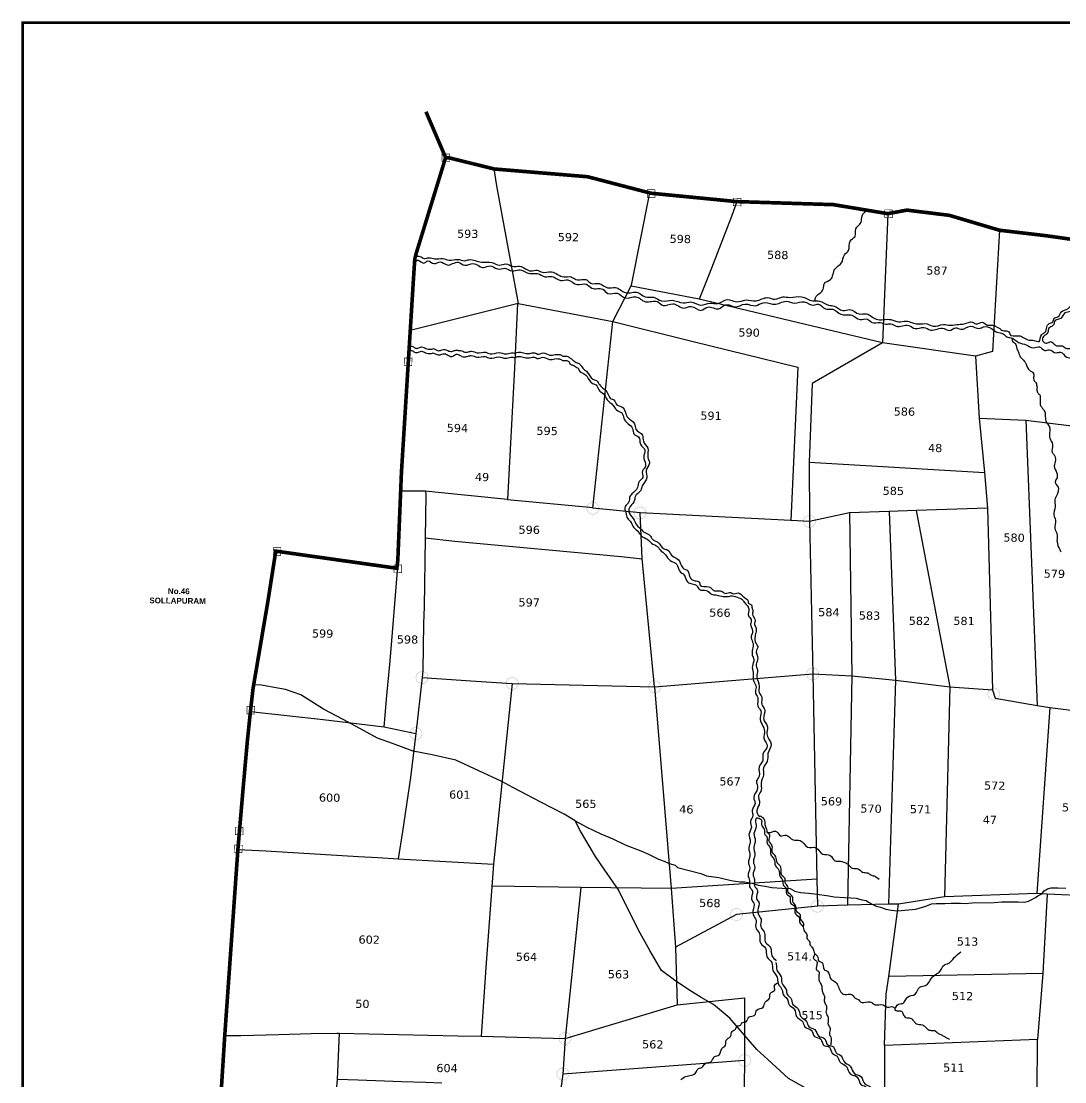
# Model space of a CAD drawing. Header units: inches. Extents: x 734614 to 757648, y 1633794 to 1657822.
# Drawn here: x 734614 to 736914, y 1636970 to 1639309 of the extents above; entities that cross this region are included whole.
import ezdxf
from ezdxf.enums import TextEntityAlignment as Align

# ---------------------------------------------------------------- set-up
doc = ezdxf.new("R2010")
doc.units = ezdxf.units.IN
doc.header["$MEASUREMENT"] = 0
doc.linetypes.add('ACAD_ISO02W100', pattern=[15, 12, -3])
for name, color, linetype in [('CART TRACK', 19, 'Continuous'), ('PLOT', 7, 'Continuous'), ('PLOT NO', 7, 'Continuous'), ('STRUCTURE', 5, 'Continuous'), ('TANKS-STREAM', 4, 'Continuous'), ('VILLAGE BOUNDRY', 5, 'Continuous'), ('VILLAGE STONES', 240, 'Continuous')]:
    doc.layers.add(name, color=color, linetype=linetype)
doc.styles.get("Standard").update_dxf_attribs({"font": 'verdana_0.ttf'})

msp = doc.modelspace()

# ---------------------------------------------------------------- hatches: boundary and pattern name
at = {"layer": 'VILLAGE STONES'}
h = msp.add_hatch(color=256, dxfattribs=at)
edge = h.paths.add_edge_path(flags=16)
edge.add_arc((735873.8, 1638234.7), 12.6, -0.753, 359.247)
edge = h.paths.add_edge_path()
edge.add_arc((735873.8, 1638234.7), 14.1, -0.753, 359.247)
h = msp.add_hatch(color=256, dxfattribs=at)
edge = h.paths.add_edge_path(flags=16)
edge.add_arc((735977.5, 1638224.5), 12.6, -0.753, 359.247)
edge = h.paths.add_edge_path()
edge.add_arc((735977.5, 1638224.5), 14.1, -0.753, 359.247)
h = msp.add_hatch(color=256, dxfattribs=at)
edge = h.paths.add_edge_path(flags=16)
edge.add_arc((736350.9, 1638205.8), 12.6, -0.753, 359.247)
edge = h.paths.add_edge_path()
edge.add_arc((736350.9, 1638205.8), 14.1, -0.753, 359.247)
h = msp.add_hatch(color=256, dxfattribs=at)
edge = h.paths.add_edge_path(flags=16)
edge.add_arc((735497, 1637861.5), 12.6, -0.753, 359.247)
edge = h.paths.add_edge_path()
edge.add_arc((735497, 1637861.5), 14.1, -0.753, 359.247)
h = msp.add_hatch(color=256, dxfattribs=at)
edge = h.paths.add_edge_path(flags=16)
edge.add_arc((736358.2, 1637869.4), 12.6, -0.753, 359.247)
edge = h.paths.add_edge_path()
edge.add_arc((736358.2, 1637869.4), 14.1, -0.753, 359.247)
h = msp.add_hatch(color=256, dxfattribs=at)
edge = h.paths.add_edge_path(flags=16)
edge.add_arc((735696, 1637848.5), 12.6, -0.753, 359.247)
edge = h.paths.add_edge_path()
edge.add_arc((735696, 1637848.5), 14.1, -0.753, 359.247)
h = msp.add_hatch(color=256, dxfattribs=at)
edge = h.paths.add_edge_path(flags=16)
edge.add_arc((736009.8, 1637841), 12.6, -0.753, 359.247)
edge = h.paths.add_edge_path()
edge.add_arc((736009.8, 1637841), 14.1, -0.753, 359.247)
h = msp.add_hatch(color=256, dxfattribs=at)
edge = h.paths.add_edge_path(flags=16)
edge.add_arc((736757.3, 1637825.2), 12.6, -0.753, 359.247)
edge = h.paths.add_edge_path()
edge.add_arc((736757.3, 1637825.2), 14.1, -0.753, 359.247)
h = msp.add_hatch(color=256, dxfattribs=at)
edge = h.paths.add_edge_path(flags=16)
edge.add_arc((735483.5, 1637738.1), 12.6, -0.753, 359.247)
edge = h.paths.add_edge_path()
edge.add_arc((735483.5, 1637738.1), 14.1, -0.753, 359.247)
h = msp.add_hatch(color=256, dxfattribs=at)
edge = h.paths.add_edge_path(flags=16)
edge.add_arc((736368.4, 1637357.4), 12.6, -0.753, 359.247)
edge = h.paths.add_edge_path()
edge.add_arc((736368.4, 1637357.4), 14.1, -0.753, 359.247)
h = msp.add_hatch(color=256, dxfattribs=at)
edge = h.paths.add_edge_path(flags=16)
edge.add_arc((736190.1, 1637339.3), 12.6, -0.753, 359.247)
edge = h.paths.add_edge_path()
edge.add_arc((736190.1, 1637339.3), 14.1, -0.753, 359.247)
h = msp.add_hatch(color=256, dxfattribs=at)
edge = h.paths.add_edge_path(flags=16)
edge.add_arc((735812.2, 1637065.7), 12.6, -0.753, 359.247)
edge = h.paths.add_edge_path()
edge.add_arc((735812.2, 1637065.7), 14.1, -0.753, 359.247)
h = msp.add_hatch(color=256, dxfattribs=at)
edge = h.paths.add_edge_path(flags=16)
edge.add_arc((736208.1, 1637017.3), 12.6, -0.753, 359.247)
edge = h.paths.add_edge_path()
edge.add_arc((736208.1, 1637017.3), 14.1, -0.753, 359.247)
h = msp.add_hatch(color=256, dxfattribs=at)
edge = h.paths.add_edge_path(flags=16)
edge.add_arc((735807.6, 1636987.3), 12.6, -0.753, 359.247)
edge = h.paths.add_edge_path()
edge.add_arc((735807.6, 1636987.3), 14.1, -0.753, 359.247)

# ---------------------------------------------------------------- linework, layer by layer
at = {"layer": 'CART TRACK'}
for points in [[(736348.4, 1636953.4), (736304.5, 1636977.5), (736259.1, 1637019.2), (736234.7, 1637041.8), (736175.8, 1637110.4), (736139.3, 1637140.4), (736112.3, 1637156.1), (736085, 1637173.1), (736053.6, 1637194.2), (736025, 1637215.8), (735998.9, 1637259.9), (735973.9, 1637304.4), (735930, 1637393.2), (735900.2, 1637436.5), (735879.1, 1637466.7), (735846.5, 1637523), (735834.7, 1637545.8), (735810.1, 1637560.3), (735759, 1637586.5), (735696.9, 1637619.3), (735673.2, 1637632.6), (735571.4, 1637679.1), (735519.3, 1637691.1), (735477.2, 1637699.4), (735431.9, 1637715.8), (735399.2, 1637727.8), (735368, 1637744.9), (735323.3, 1637769), (735280, 1637791.9), (735229.9, 1637823.3), (735196.1, 1637835.3), (735171.2, 1637839.3), (735143.5, 1637845), (735125.1, 1637845.6)], [(735834.7, 1637545.8), (735860.1, 1637531.4), (735891.4, 1637516.6), (735917.8, 1637506), (735944.6, 1637492.8), (735979.4, 1637479.5), (735996.5, 1637472.3), (736018, 1637461.2), (736030.9, 1637456.4), (736041.8, 1637451.2), (736054.8, 1637447.7), (736060.5, 1637442.6), (736111.4, 1637429.5), (736124.3, 1637424.5), (736151.4, 1637421), (736178.3, 1637414.4), (736197.9, 1637410.9), (736207.6, 1637410.9), (736224, 1637407.9), (736237.6, 1637403.8), (736253.5, 1637401.4), (736268.1, 1637398.6), (736290.5, 1637396.8), (736308.8, 1637396.6), (736318.5, 1637390.6), (736331.1, 1637387.7), (736348.6, 1637386), (736362, 1637384.4), (736393.9, 1637379.9), (736405.7, 1637378), (736428.3, 1637376.3), (736442.5, 1637375.6), (736453.9, 1637375), (736466.4, 1637371.3), (736476.1, 1637370.2), (736481.5, 1637366.6), (736487.4, 1637362.6), (736498.4, 1637357.1), (736507.6, 1637355), (736519.2, 1637350.8), (736531.5, 1637348.8), (736545.1, 1637347), (736585.7, 1637351.1), (736607.2, 1637357.6), (736620.2, 1637362.6), (736630, 1637363.3), (736649.7, 1637363), (736663, 1637364.3), (736683.9, 1637364.1), (736693.9, 1637363.7), (736709.9, 1637364.5), (736757.8, 1637365.9), (736775, 1637367.1), (736794.5, 1637366.9), (736810.9, 1637366.7), (736824.9, 1637366.2), (736833.9, 1637368.6), (736841.5, 1637372.5), (736849.3, 1637376.4), (736854.5, 1637380), (736863.5, 1637384.7), (736868.4, 1637391.1), (736875.7, 1637395.7), (736884, 1637398.1), (736898.5, 1637397.9), (736915.9, 1637397.2)]]:
    msp.add_lwpolyline(points, dxfattribs=at)
at = {"layer": 'PLOT'}
for points in [[(735655.5, 1638982.9), (735661.2, 1638945.4), (735708.8, 1638686.3), (735471.1, 1638626.9)], [(735708.8, 1638686.3), (735917.7, 1638646.3), (736094.4, 1638602.1), (736325.2, 1638545.5), (736309.9, 1638207.6), (735977.5, 1638224.5), (735873.8, 1638234.7), (735917.7, 1638646.3), (735959.1, 1638726.4), (735998.9, 1638930)], [(736190.9, 1638910.9), (736179.1, 1638878.1), (736129.7, 1638751), (736108.2, 1638695.5), (735958.3, 1638724.7)], [(736523.7, 1638884.3), (736512.3, 1638599.5)], [(736769.7, 1638847.8), (736754.2, 1638580.7), (736717.1, 1638570.1), (736512.3, 1638599.5), (736108.2, 1638695.5)], [(736717.1, 1638570.1), (736725.2, 1638433.3), (736828.1, 1638428.7), (736929.1, 1638416.3), (737024.4, 1638404.4), (737221.5, 1638327.3), (737254.1, 1638567.8), (737232.3, 1638809.6)], [(735707.8, 1638686), (735700.9, 1638544), (735685.2, 1638253.9), (735874, 1638236.6)], [(736512.3, 1638599.5), (736356.7, 1638509.7), (736350.6, 1638336.4), (736350.9, 1638205.8), (736309.9, 1638207.6)], [(736725.2, 1638433.3), (736736.6, 1638313.6), (736743.4, 1638235.2), (736754.4, 1637834.2)], [(736828.1, 1638428.7), (736852.9, 1637800)], [(737221.5, 1638327.3), (737219.6, 1638192.8), (737211.3, 1637774.8), (737199.5, 1637369), (737029.1, 1637377.1), (736972.7, 1637379.7), (736874.9, 1637384.2), (736852.1, 1637385.2), (736648.9, 1637378.2), (736547, 1637361.7), (736524.9, 1637361.6), (736434.8, 1637359.5), (736368.4, 1637357.4), (736190.1, 1637339.3), (736055.9, 1637267.3), (736059.6, 1637139.9), (736208, 1637155.6), (736208.1, 1637017.3), (735807.6, 1636987.3)], [(736350.6, 1638336.4), (736736.6, 1638313.6)], [(735504.6, 1638272.5), (735505.7, 1638264.7), (735504.3, 1638169), (735501.8, 1638017.1), (735500.5, 1637980.9), (735498.7, 1637877.4), (735497, 1637861.5), (735483.5, 1637738.1), (735471.6, 1637641.2), (735453.8, 1637522.1), (735444.7, 1637461.7), (735654.5, 1637450.3), (735637.5, 1637222.1), (735627.2, 1637070.6), (735812.2, 1637065.7), (735807.6, 1636987.3), (735794.4, 1636892.2)], [(735685.2, 1638253.9), (735525.5, 1638270.4), (735504.6, 1638272.5), (735450, 1638272.1)], [(735497, 1637861.5), (735615.9, 1637853.9), (735696, 1637848.5), (736009.8, 1637841), (735982.3, 1638124), (735977.5, 1638224.5)], [(736743.4, 1638235.2), (736586.5, 1638229.9), (736526.6, 1638227.8), (736439, 1638224.5), (736350.9, 1638205.8)], [(736439, 1638224.5), (736444.4, 1637865.1)], [(736526.6, 1638227.8), (736540.7, 1637855.9)], [(736586.5, 1638229.9), (736660.6, 1637841.2)], [(736350.9, 1638207.7), (736358.2, 1637869.4)], [(735982.4, 1638122.9), (735936.2, 1638127.4), (735569.7, 1638161.8), (735504.3, 1638169)], [(735413.4, 1637753.1), (735415.6, 1637777.6), (735419, 1637813.8), (735426.5, 1637898.6), (735431.7, 1637960.9), (735442.8, 1638096.5), (735441.6, 1638102.5)], [(735696, 1637848.5), (735654.5, 1637450.3)], [(736009.8, 1637841), (736358.2, 1637869.4), (736444.4, 1637865.1), (736540.7, 1637855.9), (736660.6, 1637841.2), (736754.4, 1637834.2), (736760.2, 1637816.1), (736852.9, 1637800), (736880.7, 1637795.7), (736950.9, 1637786.6), (737011.3, 1637778.8), (737049, 1637779.6), (737211.3, 1637774.8)], [(736358.2, 1637869.4), (736367.6, 1637416.9), (736368.4, 1637357.4)], [(736444.4, 1637865.1), (736434.8, 1637359.5)], [(736540.7, 1637855.9), (736524.9, 1637361.6)], [(736009.8, 1637841), (736046.3, 1637396.7), (736055.9, 1637267.3)], [(736660.6, 1637841.2), (736648.9, 1637378.2)], [(735118.9, 1637787), (735279.5, 1637769), (735413.4, 1637753.1), (735483.5, 1637738.1)], [(736880.7, 1637795.7), (736852.1, 1637385.2)], [(735091.2, 1637482.5), (735152.9, 1637479.3), (735357, 1637467.2), (735400, 1637464.4), (735444.7, 1637461.7)], [(736367.6, 1637416.9), (736046.3, 1637396.7), (735847.3, 1637398.7), (735650.9, 1637401.7)], [(735847.3, 1637398.7), (735812.2, 1637065.7)], [(736874.9, 1637384.2), (736865.1, 1637209.3), (736526.2, 1637202.3)], [(736516.2, 1637050.5), (736520.2, 1637163.1), (736526.2, 1637202.3), (736547, 1637361.7)], [(736865.1, 1637209.3), (736853.9, 1637063.6)], [(735812.2, 1637065.7), (736059.6, 1637139.9)], [(735314.2, 1637077.2), (735310.3, 1636975.4), (735298.4, 1636849), (735295.6, 1636817), (735290.3, 1636771.1), (735279.9, 1636665.4), (735037.2, 1636669)], [(735062.6, 1637072.4), (735062.2, 1637072.4), (735097.6, 1637072.5), (735181.6, 1637074.6), (735253, 1637076.4), (735309.2, 1637077.6), (735314.6, 1637077.2), (735576.1, 1637071.3), (735627.2, 1637070.6)], [(736852.7, 1636946), (736853.9, 1637063.6), (736516.2, 1637050.5), (736516.2, 1636945.8)], [(736208.1, 1637017.3), (736206.4, 1636905.2)], [(735540.5, 1636967.3), (735504.5, 1636968.5), (735452.9, 1636970.5), (735356.2, 1636973.8), (735310.3, 1636975.4)]]:
    msp.add_lwpolyline(points, dxfattribs=at)
at = {"layer": 'STRUCTURE', "color": 5, "const_width": 5.82}
msp.add_lwpolyline([(734616.5, 1639305.7), (745691.2, 1639305.7), (745691.2, 1633796.6), (734616.5, 1633799.2)], close=True, dxfattribs=at)
at = {"layer": 'TANKS-STREAM'}
for points in [[(736363.2, 1638691.8), (736365.2, 1638700.5), (736381.3, 1638717.7), (736384, 1638730.4), (736397.4, 1638738.9), (736407.2, 1638762.3), (736421.5, 1638775.6), (736428.4, 1638793.7), (736437.3, 1638803.3), (736440.5, 1638823.8), (736451.4, 1638834.3), (736453.5, 1638850.5), (736464.8, 1638865.2), (736466.9, 1638879.5), (736478.1, 1638891.8)], [(735482.5, 1638790.2), (735492.5, 1638790), (735501.9, 1638785.7), (735511.7, 1638787.2), (735525.5, 1638784.5), (735543.2, 1638785.2), (735556.7, 1638781.5), (735575.6, 1638783.6), (735591, 1638780.5), (735600.7, 1638782.8), (735628.3, 1638777.3), (735651.1, 1638776.9), (735667.8, 1638770.9), (735681.5, 1638773.5), (735696.3, 1638768.2), (735712.1, 1638768.4), (735737.6, 1638758.1), (735750.8, 1638759.8), (735760, 1638755.7), (735782.4, 1638756.1), (735809.7, 1638744.8), (735825.5, 1638745), (735836.4, 1638739.3), (735860.8, 1638737.7), (735868.8, 1638731.1), (735887.8, 1638730), (735905.7, 1638720.9), (735923.6, 1638721.3), (735945.4, 1638710.2), (735972.7, 1638710.3), (735988.8, 1638701.1), (736008, 1638699.9), (736025.1, 1638691.8), (736048.3, 1638693.4), (736073, 1638687.7), (736088.8, 1638689.6), (736111.6, 1638682.7), (736131.8, 1638687.2), (736148, 1638686.1), (736169.9, 1638694.7), (736189.6, 1638690.1), (736211.4, 1638694.1), (736233.5, 1638692.3), (736259, 1638699.1), (736274.8, 1638695.6), (736292.2, 1638700.6), (736307.8, 1638699.7), (736333.8, 1638701.1), (736358.4, 1638692.1), (736373.1, 1638691.4), (736393.1, 1638682.6), (736405.9, 1638680.2), (736424.5, 1638670.8), (736439.3, 1638672.7), (736460.8, 1638663.2), (736476.5, 1638663.4), (736497.7, 1638651.9), (736530.7, 1638650.8), (736547.7, 1638646), (736563.4, 1638647.2), (736590.5, 1638641.1), (736610.2, 1638641.2), (736623.8, 1638635.9), (736646.6, 1638639.9), (736661.4, 1638638.4), (736680.5, 1638640.2), (736691.8, 1638641.2), (736710.6, 1638645.1), (736717.5, 1638641.5), (736732.6, 1638644.8), (736743.8, 1638638.3), (736748.4, 1638638.7), (736770.3, 1638630.8), (736780.1, 1638626.1), (736785, 1638626.3), (736793, 1638618.8), (736793, 1638618.5), (736812, 1638615.3), (736823.4, 1638610.4), (736835.5, 1638605.5), (736846, 1638605), (736857.1, 1638602.3), (736862.9, 1638618.1), (736870.1, 1638622.5), (736873.9, 1638634.3), (736879.5, 1638641.9), (736887.2, 1638645.2), (736890.4, 1638653.7), (736898.8, 1638656.9), (736906.4, 1638667.8), (736920.7, 1638674.6), (736932.6, 1638685.7), (736940.6, 1638687.5), (736951, 1638700.8), (736962.9, 1638703.8), (736968.3, 1638711.7), (736977.6, 1638714.1), (736985.9, 1638721.8), (736988.5, 1638724.9), (736999, 1638724.7), (737007.3, 1638733), (737016.2, 1638733), (737025.8, 1638742.9), (737039.2, 1638747.9), (737046, 1638758), (737055.7, 1638761.4), (737063, 1638760.7), (737072.6, 1638771.9), (737084.1, 1638775.7), (737091.8, 1638783.2), (737103.3, 1638785.4), (737110.4, 1638792.2), (737116.8, 1638794.9), (737126.5, 1638799.6), (737135.9, 1638806.5)], [(735480.7, 1638777.2), (735488.8, 1638781.8), (735500.2, 1638775.4), (735510.1, 1638780.2), (735523.6, 1638774.2), (735537.2, 1638778.3), (735552.3, 1638771.3), (735576.8, 1638777.2), (735591.3, 1638770.4), (735610, 1638774.5), (735632.9, 1638765.5), (735647, 1638769.4), (735663.5, 1638762.4), (735679.8, 1638763.8), (735695.6, 1638758.2), (735710.4, 1638760.5), (735735.3, 1638752.3), (735751.2, 1638752.3), (735768.7, 1638745.1), (735783.4, 1638746), (735802.2, 1638737.3), (735818.6, 1638738.2), (735839.4, 1638727.8), (735859.5, 1638728.6), (735871.3, 1638720.2), (735895.4, 1638717.7), (735906.6, 1638708.6), (735927.4, 1638708.7), (735945.9, 1638698.4), (735968, 1638701.2), (735989.6, 1638690.1), (736015.9, 1638690.5), (736028.9, 1638681.7), (736049.8, 1638685.8), (736074, 1638676), (736090.3, 1638679.9), (736111.8, 1638671), (736126.9, 1638678.3), (736151, 1638674.6), (736163.6, 1638682.3), (736174.2, 1638683.2), (736185.8, 1638679), (736209.5, 1638685), (736232.2, 1638681.3), (736248.7, 1638687.9), (736269.3, 1638685), (736273.6, 1638684.4), (736299.5, 1638691.2), (736318.2, 1638687.2), (736339.3, 1638690.2), (736360.2, 1638682.7), (736370.7, 1638685), (736386.4, 1638674.3), (736402.6, 1638673.6), (736420.2, 1638662.7), (736444.1, 1638660.5), (736462.5, 1638650.9), (736478.1, 1638652), (736488.7, 1638644.7), (736507.2, 1638644), (736519.3, 1638640.9), (736530.2, 1638641.5), (736541.9, 1638636.1), (736570, 1638637.9), (736584.2, 1638630.9), (736603.3, 1638633.5), (736617.6, 1638627.8), (736647.9, 1638631.2), (736659.4, 1638626.8), (736673.3, 1638632.7), (736685, 1638629.3), (736706.2, 1638636.4), (736725, 1638631.2), (736734.8, 1638634.6), (736752, 1638631), (736763.9, 1638623.1), (736778.1, 1638619.6), (736785.8, 1638612.9), (736795.4, 1638610.8), (736812.1, 1638600.5), (736828.9, 1638594.9), (736844.9, 1638588.7), (736858.1, 1638590.5), (736870.1, 1638582.9), (736879.4, 1638584.1), (736895.4, 1638577.6), (736904.2, 1638579.3), (736917.7, 1638568.1), (736930.1, 1638565.9), (736938.2, 1638559.7), (736942.3, 1638555.8), (736951.1, 1638557.2), (736962.9, 1638548.6), (736972.3, 1638542.7), (736976.9, 1638543.3), (736988.4, 1638534.8), (736999.3, 1638534.2), (737012.3, 1638527.3), (737022.3, 1638523.2), (737040.6, 1638526.9), (737053, 1638522.1), (737065.8, 1638528.5), (737084.3, 1638527.1), (737100.8, 1638534), (737114.3, 1638531.9), (737130.8, 1638538.3), (737140.9, 1638535.8), (737147.4, 1638534.3), (737160.3, 1638541), (737179.8, 1638538.7), (737195.7, 1638542.4), (737208.7, 1638537.4), (737216.5, 1638538.3), (737229.8, 1638532.3), (737240.9, 1638531.5), (737250.2, 1638526.7), (737258.5, 1638527.9), (737271.6, 1638523.2), (737288.2, 1638521.6), (737299.3, 1638516.3), (737313.6, 1638519.4), (737327.9, 1638512.1), (737348.1, 1638515.7), (737359.8, 1638510.2), (737375.6, 1638512.6), (737390.8, 1638508.2), (737402.9, 1638510.1), (737413.1, 1638504.1), (737426, 1638506.2), (737435.7, 1638499), (737450.9, 1638497.5), (737462.1, 1638488.5), (737476.8, 1638487.8), (737484.9, 1638481.8), (737493.3, 1638480.8), (737504.3, 1638483.6), (737516.6, 1638481.4), (737536.1, 1638480.3), (737546.4, 1638482.2), (737563.6, 1638476.9), (737574.9, 1638481.6), (737591.8, 1638477.8), (737603.1, 1638476.7), (737609.9, 1638477.9), (737623.2, 1638474), (737636.6, 1638475.5), (737646.8, 1638471.7), (737657.1, 1638471.9), (737666.7, 1638467.1), (737692.1, 1638449.8), (737695.9, 1638448.8), (737700.8, 1638440.8), (737711.4, 1638439), (737717.7, 1638431.4), (737725.8, 1638429.4), (737736.1, 1638418.8), (737746.5, 1638417.2), (737756.7, 1638407.9), (737772.6, 1638404.6), (737780.3, 1638394.3), (737793.8, 1638390.3), (737801.6, 1638380.4), (737813, 1638379.3), (737824.5, 1638365.6), (737834.1, 1638363.6), (737844.1, 1638350), (737852.7, 1638347.4), (737864.8, 1638337.2), (737874.9, 1638333.8), (737886.7, 1638325.3), (737901.8, 1638323), (737905.9, 1638318.1), (737918.1, 1638317), (737922.2, 1638312.6), (737932, 1638310.7), (737937.3, 1638303.3), (737949.4, 1638302.8), (737957.5, 1638292.6), (737969.3, 1638291.9), (737979.4, 1638284.8), (737991.5, 1638280), (738000.6, 1638271.7), (738018, 1638268.4), (738026.1, 1638260.3), (738025.8, 1638256.6), (738032.5, 1638252.5), (738035.2, 1638235.5), (738045.3, 1638225.8), (738045.4, 1638215), (738055.8, 1638206.2), (738057.6, 1638192), (738065, 1638181.3), (738071.5, 1638169.3), (738084.1, 1638161), (738089.7, 1638148.4), (738098.9, 1638138.9), (738104.4, 1638121.6), (738110.2, 1638115.5), (738111, 1638101), (738114.6, 1638082.4), (738112.8, 1638071), (738118.2, 1638058.7), (738116, 1638047.2), (738123.6, 1638035.8), (738124.8, 1638022.6), (738134.7, 1638010.3), (738138.7, 1637995.2), (738143.7, 1637992.1), (738148, 1637975.2), (738159.7, 1637961.2), (738164.2, 1637941.8), (738174.9, 1637935.9), (738179.5, 1637920.7), (738190.1, 1637913.5), (738198.5, 1637898.1), (738212.1, 1637893.5), (738224.4, 1637879.5), (738230.3, 1637871.2), (738234.7, 1637865.1), (738235.3, 1637854), (738244.7, 1637839.6), (738245.2, 1637827.5), (738242.2, 1637816.9), (738248.7, 1637803.8), (738244.3, 1637791), (738249.8, 1637769.8), (738246.6, 1637753.2), (738250.2, 1637733.3), (738244.7, 1637713.3), (738248.4, 1637697.8), (738243.7, 1637675.9), (738247.7, 1637662.8), (738246.6, 1637649.7), (738252.5, 1637639.5), (738253.6, 1637628.9), (738262.3, 1637619.6), (738262.8, 1637610.3), (738262.1, 1637601.7), (738269.1, 1637589.5), (738269.8, 1637576.3), (738267.7, 1637569.7), (738277.2, 1637548.9), (738274.4, 1637535.6), (738277.8, 1637522.5), (738267.4, 1637505.2), (738265.5, 1637492.3), (738253.5, 1637479.3), (738248, 1637463), (738236, 1637451.3), (738229.6, 1637435), (738216.8, 1637425.4), (738215, 1637406), (738203.1, 1637393.6), (738201.4, 1637374), (738197.6, 1637365.1), (738199.1, 1637354.6), (738208.2, 1637338.5), (738205.5, 1637321.5), (738214.6, 1637308.8), (738217.3, 1637296.1), (738219.3, 1637284.9), (738228.8, 1637273.4), (738231.6, 1637259.9), (738242.8, 1637239.6), (738241.8, 1637218.6), (738244.1, 1637205.9), (738241.7, 1637195.6), (738238.8, 1637180.2), (738231.9, 1637169.4), (738230.3, 1637148.4), (738218, 1637131.4), (738219.9, 1637114), (738210.6, 1637102.1), (738211, 1637085.2), (738205.5, 1637073.6), (738208.8, 1637059.5), (738198.9, 1637041.7), (738202.7, 1637022.6), (738196.5, 1637011.4), (738200.4, 1636996.8), (738201.6, 1636979.5), (738207.1, 1636967.3), (738204.9, 1636946.1), (738212.6, 1636931), (738211.6, 1636912.2), (738219, 1636897.6), (738220.9, 1636883.6), (738218.3, 1636873.8), (738223.3, 1636860.5)], [(736981.1, 1638716), (736979.2, 1638711.7), (736972.4, 1638710), (736966, 1638699.7), (736954, 1638696.5), (736948.6, 1638688.1), (736932.7, 1638679.7), (736926.2, 1638668.7), (736914.2, 1638665.6), (736904.8, 1638653.4), (736892.8, 1638648.9), (736887.8, 1638637.6), (736878.6, 1638631.9), (736876.2, 1638622), (736866.9, 1638613.2), (736865, 1638604.8), (736869.8, 1638599.7), (736877.8, 1638600), (736880.5, 1638601.9), (736888.9, 1638598.3), (736895.7, 1638593.1), (736909, 1638592.6), (736916.1, 1638587.5), (736926.4, 1638586.9), (736940, 1638584.7), (736952, 1638590.7), (736961.4, 1638591.1), (736967.6, 1638599.2), (736980.3, 1638600.5), (737014.1, 1638611.9), (737028.6, 1638611.1), (737039.6, 1638619.7), (737055, 1638619.3), (737065.7, 1638625.5), (737084, 1638625.8), (737091, 1638630.2), (737111.4, 1638628.9), (737125.5, 1638635.8), (737142.5, 1638634), (737158.8, 1638643.3), (737170.3, 1638637.9), (737189.3, 1638648.5), (737199.9, 1638648.9), (737212.2, 1638654.9), (737225.7, 1638651.6), (737238.2, 1638656.5), (737261.6, 1638660.7), (737269.5, 1638656.8), (737280.1, 1638659.3), (737294.1, 1638653.6), (737310, 1638655.8), (737323, 1638651.6), (737332.3, 1638653.4), (737345.8, 1638650.8), (737356.9, 1638648.5), (737366.7, 1638649.7), (737382.5, 1638641.8), (737396.1, 1638643.3), (737411.6, 1638635.6), (737429.4, 1638636.5), (737445.2, 1638629.6), (737462.2, 1638629.4), (737471.1, 1638624), (737491.3, 1638623.7), (737511.3, 1638616.8), (737523.5, 1638618.7), (737538.5, 1638611.1), (737548.8, 1638611), (737570.3, 1638608.3), (737579.3, 1638610.6), (737593.9, 1638606.9), (737604.3, 1638611), (737619.1, 1638609.2), (737629.7, 1638609.1), (737643.1, 1638619), (737653.7, 1638621), (737661.6, 1638631.2), (737672, 1638636.6), (737677.7, 1638647.2), (737688.1, 1638662.8), (737694.9, 1638678), (737705.9, 1638684.8), (737708.2, 1638699.3), (737717.4, 1638711.1), (737718.6, 1638725.7), (737729.1, 1638735.3), (737729.5, 1638748.2), (737735.7, 1638755.6), (737736.9, 1638766)], [(736797.6, 1638610), (736799, 1638602), (736803.2, 1638599.3), (736807, 1638591.7), (736808.3, 1638586.5), (736810.5, 1638582), (736814.4, 1638570.9), (736820.5, 1638563.6), (736827.7, 1638554.3), (736831.1, 1638546), (736837.8, 1638537.5), (736843.3, 1638534.3), (736845.6, 1638528.5), (736845, 1638523.7), (736845.3, 1638517.7), (736850.3, 1638511.5), (736851.8, 1638506.1), (736852.7, 1638501.9), (736852.3, 1638494.9), (736854.8, 1638488.8), (736859.3, 1638483.1), (736859.5, 1638475.3), (736859.2, 1638468.6), (736859.6, 1638462.8), (736860.9, 1638460.1), (736868.7, 1638449.4), (736870.8, 1638440.2), (736871.9, 1638427.7), (736880.1, 1638413.9), (736880.5, 1638389.5), (736886.9, 1638375.2), (736886.3, 1638357.4), (736890.4, 1638352.3), (736893.3, 1638341), (736890.6, 1638327.9), (736896.1, 1638312.5), (736896.7, 1638301.9), (736892.6, 1638292.9), (736898.9, 1638281.2), (736896.7, 1638265.2), (736892.2, 1638253.5), (736892.5, 1638238.1), (736890, 1638219.6), (736893.5, 1638208.4), (736892.1, 1638190.2), (736896.3, 1638178.8), (736896.6, 1638163.4), (736900, 1638149.3), (736905.4, 1638138.8)], [(735468.9, 1638591.2), (735474.4, 1638592.5), (735478.6, 1638590.5), (735483.9, 1638587.5), (735491.7, 1638589.2), (735496.2, 1638590.6), (735505.5, 1638587.1), (735511.1, 1638585.7), (735518.6, 1638585.9), (735522.5, 1638586.7), (735528.5, 1638584.2), (735534.3, 1638582.2), (735540.9, 1638583.9), (735547.4, 1638584.8), (735556.1, 1638581.5), (735565.1, 1638581), (735571.3, 1638583.3), (735579, 1638582.6), (735585, 1638582), (735589.4, 1638579.8), (735599.2, 1638579.6), (735606.3, 1638581.1), (735618.5, 1638577.2), (735637, 1638578.7), (735646.9, 1638575.1), (735667.1, 1638578.1), (735681.6, 1638575.1), (735693.2, 1638577.5), (735702.5, 1638577), (735708.8, 1638578.8), (735720.9, 1638577.1), (735731.7, 1638575.8), (735737.8, 1638576.7), (735746.9, 1638577), (735751.4, 1638574.7), (735764.2, 1638577.5), (735778.5, 1638572.5), (735790.6, 1638573.8), (735796.9, 1638574.1), (735804.2, 1638572.1), (735807.4, 1638570.2), (735814.9, 1638570), (735821, 1638567.8), (735826.4, 1638563.9), (735832.1, 1638559.3), (735836.6, 1638556), (735840.9, 1638554.9), (735846.7, 1638550.1), (735853.4, 1638541.6), (735861.3, 1638534.9), (735873.4, 1638519.3), (735881.4, 1638516.1), (735888.6, 1638506.7), (735897.1, 1638498.7), (735906, 1638488.5), (735912, 1638477.4), (735920.1, 1638473.6), (735926.6, 1638462.9), (735937.7, 1638458.3), (735945.2, 1638446.2), (735950.5, 1638434.8), (735965.6, 1638421.2), (735968.4, 1638409.4), (735982.7, 1638395.7), (735984.9, 1638382.4), (735994.7, 1638367.4), (735994.8, 1638346.9), (735998.4, 1638334), (735991.1, 1638318.2), (735992.4, 1638301.6), (735982.5, 1638284), (735979.3, 1638274.3), (735966.6, 1638260.3), (735965.7, 1638252.9), (735955.9, 1638238.5), (735952.8, 1638226.9), (735962.3, 1638212.2), (735970.9, 1638196.8), (735979.2, 1638189.2), (735987.8, 1638181), (735999.3, 1638175), (736004.7, 1638166.4), (736016.9, 1638159.7), (736030.4, 1638145.2), (736038.5, 1638142.7), (736047.1, 1638131.1), (736059.5, 1638123.4), (736067.7, 1638110.9), (736074.4, 1638101.5), (736081.5, 1638098.3), (736087, 1638083.8), (736098.3, 1638074.8), (736108.3, 1638072.1), (736110.2, 1638065.5), (736129.2, 1638061.7), (736141.9, 1638052.8), (736152, 1638052.8), (736158.9, 1638050.9), (736166.4, 1638047.1), (736177.5, 1638048.9), (736181.7, 1638046.7), (736193.8, 1638048.1), (736207.8, 1638037.7), (736216, 1638030), (736216.1, 1638026.4), (736222.9, 1638022), (736224.4, 1638014.8), (736226.6, 1638008.8), (736225.5, 1638003.9), (736229.2, 1637993.1), (736231.3, 1637987.4), (736229.9, 1637980), (736232.7, 1637972.2), (736233.3, 1637962.9), (736231.1, 1637952.6), (736233.1, 1637937.3), (736237.1, 1637927.8), (736234.1, 1637921.7), (736237.4, 1637903.6), (736233.6, 1637891), (736236.2, 1637877.3), (736235.2, 1637863.6), (736240.3, 1637842), (736240.3, 1637828.3), (736245.9, 1637818.5), (736245.7, 1637802.9), (736252.4, 1637790.4), (736249.8, 1637771.2), (736258.8, 1637752.3), (736256.9, 1637737.5), (736266.4, 1637714.4), (736259.5, 1637694), (736257.7, 1637676.7), (736249.4, 1637662.3), (736250, 1637647.2), (736244.2, 1637628.8), (736244.8, 1637613.8), (736238.9, 1637601.1), (736240.9, 1637585.2), (736235.1, 1637568.1), (736240.6, 1637556.2), (736242.6, 1637555.6)], [(736217.2, 1638013.3), (736216.8, 1638005.6), (736216.4, 1637998.6), (736222.5, 1637989.5), (736221.3, 1637979), (736225.5, 1637964.3), (736222.5, 1637948.8), (736226.8, 1637936.9), (736224.9, 1637911.2), (736228.5, 1637901.3), (736225.1, 1637886.9), (736226.7, 1637872.8), (736227.1, 1637857), (736233.2, 1637839.5), (736231.9, 1637827.4), (736237, 1637817.8), (736237.2, 1637798.1), (736244, 1637788.1), (736242.1, 1637772.9), (736251.9, 1637743.6), (736250.5, 1637727.9), (736258.1, 1637710.8), (736248.3, 1637692.7), (736248, 1637678.2), (736239.9, 1637664.5), (736240, 1637644), (736234.6, 1637633.5), (736236.8, 1637617.2), (736228.2, 1637597), (736231.2, 1637584), (736224.8, 1637568.5), (736226.4, 1637557.2), (736220.9, 1637544.2), (736222.9, 1637531.2), (736217.6, 1637515.6), (736220.6, 1637500.2), (736217.2, 1637486), (736219.8, 1637468.7), (736216.4, 1637453.9), (736219.6, 1637441.2), (736215.6, 1637425.2), (736219, 1637414.1), (736219.1, 1637400.4), (736225.5, 1637390.2), (736223.4, 1637371.8), (736228.4, 1637364.7), (736226.3, 1637346.6), (736227.7, 1637337.2), (736233.3, 1637326.7), (736232.5, 1637310.7), (736240, 1637298.8), (736243.5, 1637275.2), (736254.1, 1637264.6), (736257.4, 1637245.8), (736267.9, 1637233), (736270.5, 1637215.6), (736279.9, 1637200.7), (736281.7, 1637187.3), (736291.6, 1637171), (736293, 1637162.5), (736301.5, 1637153.8), (736306, 1637140), (736317.4, 1637130.5), (736322.7, 1637114.3), (736336.1, 1637102.4), (736341, 1637091.3), (736354.5, 1637084.4), (736362.4, 1637070.2), (736376, 1637064.3), (736382.3, 1637051), (736395, 1637046.3), (736401.3, 1637033.2), (736411.9, 1637026.6), (736417.9, 1637014.5), (736432.4, 1637003.7), (736441.4, 1636987.4), (736455.7, 1636981.1), (736465.2, 1636963.8), (736477.1, 1636957.9), (736483.2, 1636946.6), (736491.2, 1636942.7), (736493.1, 1636934.4), (736500.8, 1636929.1), (736506.5, 1636924.5), (736510.8, 1636914), (736522.4, 1636906.8), (736524.6, 1636896.8), (736534.8, 1636888.4), (736543.8, 1636873.5), (736552, 1636866.6), (736564.9, 1636846.1), (736568.3, 1636839.2), (736578, 1636833), (736582.2, 1636819.6), (736595.6, 1636804.8), (736604.8, 1636799), (736610.3, 1636782.1), (736626.5, 1636771.5), (736635, 1636753.4), (736644.6, 1636746.4), (736651, 1636731.2), (736665.5, 1636720.9), (736670.1, 1636707.4), (736681.6, 1636696.4), (736686, 1636680.4), (736682.7, 1636670.2), (736687.8, 1636659.4), (736685.9, 1636646.3), (736690.7, 1636636.1), (736690.1, 1636627.4), (736688.6, 1636615.8), (736688.1, 1636610.6), (736692.2, 1636602.5), (736690.1, 1636593.2), (736693.7, 1636579.2), (736691.1, 1636567.1), (736690.9, 1636561.2), (736694.8, 1636547.8), (736690.3, 1636535), (736694.7, 1636522.6), (736695.4, 1636510.2), (736693.3, 1636496.4), (736698.1, 1636487.8), (736693.7, 1636469.3), (736699.5, 1636451.6), (736694.1, 1636436.6), (736699.5, 1636413.8), (736692.2, 1636401.8), (736696.4, 1636382.1), (736690.1, 1636360.8), (736693, 1636341.5), (736687.8, 1636323.7), (736690.6, 1636305.6), (736682.8, 1636286.4), (736682.7, 1636275.2), (736680.2, 1636264.6), (736675.2, 1636254.4), (736669.5, 1636246.7), (736668.5, 1636232.8), (736655.9, 1636216.7), (736653.7, 1636202.4), (736645.7, 1636188.9), (736645.8, 1636175.7), (736652, 1636162.5), (736650.9, 1636150.6), (736659, 1636137.8), (736660.6, 1636126), (736658.4, 1636110.7), (736665, 1636100.8), (736664.1, 1636087.6), (736663.4, 1636074.8), (736667.1, 1636057.7), (736667.2, 1636047.9), (736663.1, 1636039.7), (736662.1, 1636033.2), (736663.1, 1636026.4), (736663.3, 1636020.6), (736659.8, 1636012.5), (736656.5, 1636002.2), (736654.5, 1635995.7), (736657.8, 1635988.3), (736658.4, 1635977.2), (736653.4, 1635966.8), (736652.8, 1635963.2), (736652.4, 1635954.5), (736653.2, 1635945.9), (736653.1, 1635942.3), (736648.2, 1635935.7), (736649.3, 1635929.4), (736649.9, 1635924.3), (736647.7, 1635915.7), (736643.6, 1635907.2), (736644.4, 1635896.6), (736642.7, 1635887.6), (736641, 1635882.3), (736643.6, 1635876.2), (736643.5, 1635870.9), (736643.6, 1635863.3), (736643.7, 1635857), (736648.5, 1635850.2), (736647.1, 1635834.2), (736648, 1635823.2), (736651.8, 1635816.8), (736649.4, 1635810.6), (736649, 1635808.3), (736652.2, 1635804.6), (736654.4, 1635799.7), (736657.4, 1635796.2), (736655.7, 1635790.5), (736658.7, 1635782.9), (736660.6, 1635778), (736664.4, 1635771.2), (736667.4, 1635763.3), (736670.2, 1635759.7), (736671.6, 1635759.1), (736673.3, 1635757.4), (736673.9, 1635754.6), (736673.9, 1635750.9), (736675, 1635746.9), (736675.4, 1635745.3), (736677.6, 1635742.8), (736679.5, 1635739.7), (736680.5, 1635737.3), (736680.9, 1635734.7), (736680.7, 1635732.1), (736681.2, 1635726.4), (736680.6, 1635724.8), (736681.9, 1635721.5), (736685.1, 1635716.7), (736686, 1635712.9), (736685.4, 1635706.4), (736685.3, 1635700.1), (736682.2, 1635695.6), (736683.1, 1635692.8), (736684.3, 1635687.8), (736684.5, 1635683.1), (736684.4, 1635678.8), (736683.5, 1635675.6), (736680.9, 1635672.7), (736678.7, 1635668.4), (736679.7, 1635664.6), (736678.7, 1635656.5), (736676.6, 1635650.9), (736672.1, 1635644.7), (736667, 1635635.8), (736664.3, 1635626.2), (736655.3, 1635617.8), (736651.3, 1635610), (736641.4, 1635603.3), (736638, 1635600.1), (736636, 1635595.9), (736624.5, 1635586.2), (736620.1, 1635581.6), (736609, 1635579.9), (736603.1, 1635575.8), (736601.2, 1635568.3), (736588.5, 1635560.5), (736580.9, 1635555.7), (736576.5, 1635552.1), (736576.8, 1635543.8), (736572.9, 1635538.5), (736566.3, 1635534.2), (736565.1, 1635523.2), (736555, 1635516.7), (736551.2, 1635503.5), (736541.3, 1635492.4), (736539.4, 1635483.7), (736527.4, 1635470.6), (736522.9, 1635458.5), (736510.1, 1635440.5), (736514.1, 1635426), (736512.4, 1635414.2), (736520.5, 1635403.8), (736522.5, 1635390.8), (736530.1, 1635381.9), (736534.8, 1635370.3), (736543, 1635365.6), (736546.3, 1635357.5), (736546.1, 1635353), (736550.7, 1635349), (736554.2, 1635339.4), (736558.9, 1635334.9), (736565.2, 1635313.7)], [(736234.4, 1637552), (736238.2, 1637551.8), (736242.5, 1637550.2), (736245.4, 1637546.5), (736245.7, 1637535.6), (736251.3, 1637527.6), (736252.8, 1637515), (736257, 1637510.9), (736257.6, 1637496.5), (736263.8, 1637487.9), (736266.6, 1637469.2), (736272.8, 1637462.1), (736276.1, 1637446.6), (736283.3, 1637437.2), (736286.2, 1637422.7), (736291.9, 1637414.4), (736294, 1637402.7), (736298.2, 1637399.6), (736300.4, 1637384.5), (736308.6, 1637377.4), (736308.6, 1637373.2), (736310.3, 1637363.3), (736318, 1637357.3), (736318.9, 1637342.9), (736328.2, 1637332.3), (736329.9, 1637320.5), (736336.4, 1637313.7), (736339.5, 1637303), (736345.5, 1637294.3), (736346.1, 1637285.3), (736350.7, 1637280.5), (736352.8, 1637271.7), (736356.9, 1637266.9), (736360.3, 1637257.9), (736362.7, 1637252.7), (736368.7, 1637247.4), (736371.6, 1637236.2), (736378.8, 1637233.1), (736383.6, 1637217.9), (736390.9, 1637213.4), (736398.3, 1637197.1), (736408.1, 1637190.2), (736420.5, 1637168), (736425.4, 1637163.7), (736439.9, 1637163.6), (736446, 1637161.5), (736451.5, 1637154.6), (736458.4, 1637152), (736463.9, 1637146), (736479.5, 1637146.7), (736488.4, 1637144.9), (736495.6, 1637140.1), (736512.5, 1637140.2), (736523.3, 1637134.8), (736534.5, 1637135.8), (736539.5, 1637132.6), (736544.9, 1637139.9), (736556.9, 1637143.2), (736567.3, 1637157.1), (736583.8, 1637163.4), (736594.6, 1637179.1), (736607, 1637182.8), (736619.8, 1637198.4), (736630.9, 1637208), (736636.7, 1637211.4), (736649, 1637228.4), (736655, 1637230.1), (736670.2, 1637244), (736685, 1637256.6)], [(736337.3, 1637311.7), (736338.5, 1637318.3), (736334.5, 1637325), (736331.6, 1637329.2), (736330.9, 1637338.6), (736323, 1637345.6), (736321.1, 1637357.7), (736314.1, 1637368.8), (736314.2, 1637377.3), (736303.4, 1637389.4), (736303.4, 1637400.8), (736297.4, 1637410.2), (736297.3, 1637418.1), (736290.3, 1637425.2), (736288, 1637443.4), (736279.9, 1637453.8), (736276.8, 1637466.2), (736268.4, 1637479.4), (736269.1, 1637490.1), (736261.6, 1637502.7), (736263.8, 1637513.2), (736258.1, 1637521), (736257.3, 1637526.6), (736254, 1637534.3), (736253.2, 1637543.2), (736246.2, 1637553.9), (736242.6, 1637555.6)], [(736258.2, 1637520.7), (736265.3, 1637519.9), (736272.6, 1637522.8), (736278.8, 1637521.4), (736287.5, 1637512.5), (736299.6, 1637514.3), (736314.9, 1637503.7), (736330.4, 1637502.5), (736346.4, 1637487.9), (736365.1, 1637486.4), (736380.3, 1637472.3), (736396.9, 1637469.5), (736407.1, 1637457.7), (736419.7, 1637456.6), (736429.2, 1637453.6), (736436.5, 1637449.2), (736445.5, 1637441), (736458.3, 1637439.6), (736468.2, 1637432.5), (736479.4, 1637430.6), (736485.5, 1637426.7), (736493.5, 1637424), (736504.5, 1637416.9)], [(736362.3, 1637253.2), (736361, 1637247.4), (736359.5, 1637242.9), (736361.8, 1637239.7), (736367.2, 1637234.9), (736367.1, 1637226.4), (736366.1, 1637219.6), (736368.2, 1637215.6), (736370.8, 1637214.5), (736372.2, 1637211.2), (736371.9, 1637205.8), (736371.5, 1637201.5), (736372.2, 1637192.8), (736375.7, 1637186.9), (736377.7, 1637183.2), (736378.2, 1637179.2), (736379.2, 1637170.6), (736382.5, 1637162.2), (736384, 1637158.1), (736383.5, 1637148.8), (736386.9, 1637140.3), (736388.6, 1637136.7), (736387.4, 1637123.8), (736392.3, 1637111.2), (736392.6, 1637095.7), (736396.8, 1637088.1), (736395, 1637075.5), (736397.9, 1637068.9), (736398.2, 1637055.7), (736398.1, 1637050.9)], [(736067.2, 1636974.9), (736078, 1636981.6), (736100.9, 1636990.9), (736104.8, 1636998), (736113.5, 1637001.7), (736122.1, 1637010.9), (736133.9, 1637014.1), (736141.3, 1637025), (736152.1, 1637029.9), (736157.9, 1637043.5), (736165.9, 1637051.2), (736167.3, 1637062), (736177.2, 1637070.4), (736180.6, 1637081.3), (736188.1, 1637086.5), (736191, 1637092.7), (736199, 1637094.8), (736202.2, 1637100), (736211.4, 1637102.8), (736217.6, 1637112.8), (736230.5, 1637117.5), (736235.1, 1637128.4), (736249.3, 1637134.7), (736253.4, 1637145.7), (736263.3, 1637154.8), (736264.2, 1637165), (736274.4, 1637172.6), (736273.5, 1637181.5), (736281.5, 1637188.2)], [(736538.4, 1637133), (736539.9, 1637128.3), (736543.7, 1637126.6), (736549.2, 1637126.5), (736552.6, 1637126.2), (736554.9, 1637125.2), (736555.9, 1637123.1), (736559.8, 1637115.4), (736563.1, 1637111.8), (736569.2, 1637111), (736571.1, 1637111.2), (736575.2, 1637109.6), (736577.8, 1637107.7), (736579.2, 1637106.3), (736583.3, 1637100.8), (736587, 1637097.9), (736599.4, 1637096), (736603.4, 1637093.7), (736608.1, 1637089.3), (736612.6, 1637085.2), (736616.9, 1637083.8), (736620.2, 1637083.4), (736624.2, 1637083.4), (736627, 1637083.2), (736630.7, 1637080.3), (736631.9, 1637079.2), (736634.5, 1637077.2), (736642.1, 1637073.7), (736645.1, 1637071.9), (736648.6, 1637070.1), (736651.9, 1637068.1), (736654.6, 1637066.6), (736658.2, 1637064.6), (736659.4, 1637063.7)]]:
    msp.add_spline(points, degree=3, dxfattribs=at)
for points, knots in [([(735468.3, 1638581.6), (735470.2, 1638582.4), (735473.6, 1638583.8), (735478.4, 1638580.7), (735483.7, 1638576.7), (735490.1, 1638579.1), (735497.3, 1638582.3), (735503.5, 1638577.4), (735511, 1638575.9), (735516.9, 1638575.7), (735522.8, 1638578), (735528.5, 1638573.7), (735535.3, 1638572.2), (735541.2, 1638574.8), (735547.9, 1638576.1), (735555.1, 1638572.2), (735564.1, 1638566.9), (735570, 1638575.3), (735578.7, 1638573.8), (735584.1, 1638568.8), (735591.7, 1638568.3), (735598.5, 1638569.9), (735607.6, 1638573.2), (735619.4, 1638564), (735634.2, 1638572.5), (735649.1, 1638561.8), (735664.8, 1638572.4), (735680, 1638563), (735691.7, 1638569.4), (735701.1, 1638566.3), (735710, 1638570.8), (735719.9, 1638567.3), (735729.6, 1638565.8), (735738.1, 1638567.3), (735745.3, 1638568.9), (735753, 1638562.5), (735764.6, 1638572), (735776.6, 1638560.3), (735788.1, 1638564.5), (735796.7, 1638564.8), (735802.6, 1638563.6), (735807.7, 1638559.4), (735813.9, 1638561.1), (735821.6, 1638559.2), (735823, 1638550.4), (735831.5, 1638551), (735835.9, 1638545.5), (735842.5, 1638544.1), (735843.5, 1638535.8), (735853.1, 1638532.8), (735863.6, 1638524), (735867.8, 1638509.2), (735883.4, 1638507.8), (735884.7, 1638493.5), (735899.5, 1638488.5), (735902.7, 1638474.9), (735911.6, 1638467.6), (735919.6, 1638461.4), (735924.2, 1638449.6), (735939.5, 1638447.3), (735941, 1638431.5), (735950.6, 1638421), (735962.9, 1638412.4), (735961.4, 1638396.8), (735978.7, 1638393.4), (735974.9, 1638374.5), (735993.5, 1638364.5), (735982, 1638346.9), (735990.9, 1638334.7), (735988.8, 1638323.2), (735979.4, 1638316.2), (735987.6, 1638302), (735972.8, 1638294.4), (735974, 1638277.5), (735961.6, 1638269.1), (735953, 1638259), (735955.5, 1638246.8), (735940.9, 1638239.6), (735947, 1638225.1), (735948.2, 1638212.4), (735959, 1638204.7), (735961.3, 1638192.2), (735973.3, 1638185.8), (735978.7, 1638172), (735994.9, 1638167.8), (736002.9, 1638155.7), (736015.5, 1638152.5), (736022, 1638141.4), (736034.4, 1638133.2), (736042.1, 1638117.6), (736061.4, 1638114.2), (736061.8, 1638095), (736078.4, 1638088.9), (736079.1, 1638066.2), (736102.9, 1638069.8), (736107.8, 1638051.1), (736125.2, 1638057.6), (736133.7, 1638043), (736146.2, 1638044.6), (736153.5, 1638040.9), (736171.3, 1638039.5), (736181.1, 1638043), (736194.4, 1638037.7), (736205, 1638034.1), (736206.9, 1638025.7), (736214.2, 1638021.2), (736215.9, 1638016.6), (736217.2, 1638013.3)], [0, 0, 0, 0, 11.146066, 20.306113, 32.426397, 48.107039, 57.471576, 77.14498, 88.612194, 103.54655, 111.41586, 124.222429, 142.362135, 149.43471, 162.476127, 181.004712, 198.307759, 214.629178, 229.866093, 244.15055, 257.64237, 272.188774, 286.652223, 312.005261, 348.864001, 369.72392, 410.225471, 439.608453, 463.084194, 481.445053, 494.54857, 518.767212, 540.282404, 552.454391, 570.594352, 580.5557, 606.354455, 636.461099, 660.679681, 673.14629, 688.030923, 695.560111, 710.413657, 723.121361, 737.554917, 752.698512, 763.790242, 778.464593, 785.981171, 808.703716, 829.332773, 868.534032, 885.608202, 909.708709, 936.469567, 967.670619, 984.875141, 1004.090003, 1027.166458, 1054.88529, 1079.149187, 1109.993629, 1138.622408, 1162.257863, 1186.436197, 1218.677992, 1251.283526, 1283.296917, 1313.711963, 1332.152665, 1347.333711, 1376.019297, 1399.320335, 1426.908504, 1464.100805, 1481.889917, 1501.962555, 1528.55117, 1555.392501, 1581.361848, 1602.925428, 1628.613294, 1650.643267, 1678.41046, 1709.658357, 1742.179877, 1759.411267, 1782.321175, 1814.609103, 1846.515599, 1880.396429, 1911.486866, 1939.193748, 1972.511606, 2017.280518, 2036.031635, 2066.06987, 2095.500496, 2119.707126, 2150.038934, 2168.2179, 2188.246294, 2214.600435, 2235.069525, 2254.917565, 2274.690438, 2275.958883, 2275.958883, 2275.958883, 2275.958883]), ([(736234.4, 1637552), (736233.2, 1637550.1), (736230, 1637544.2), (736237.4, 1637531.7), (736224.6, 1637518), (736234.7, 1637502.3), (736224.9, 1637487.1), (736234.2, 1637471.2), (736224.2, 1637456.4), (736234.2, 1637442), (736223.1, 1637428.4), (736232.5, 1637415.6), (736226.8, 1637402), (736241.6, 1637391.2), (736229.5, 1637375.7), (736243.8, 1637364.6), (736235.9, 1637351.3), (736237.9, 1637338), (736247.6, 1637328.1), (736239.5, 1637312.1), (736256.6, 1637299.3), (736248, 1637277.2), (736269.8, 1637267.4), (736264.1, 1637247.6), (736274.7, 1637240.8), (736277.4, 1637237.3)], [963.090946, 963.090946, 963.090946, 963.090946, 975.820756, 1001.881781, 1034.53389, 1065.509745, 1094.566664, 1129.197228, 1159.35413, 1185.268041, 1218.017701, 1241.045845, 1268.154531, 1291.955415, 1328.561648, 1345.835954, 1381.789183, 1400.781422, 1424.30833, 1456.010511, 1483.858778, 1531.105042, 1560.801538, 1598.645041, 1625.767023, 1625.767023, 1625.767023, 1625.767023]), ([(736276.8, 1637233.6), (736278.9, 1637228.6), (736275.5, 1637215), (736291.2, 1637204.1), (736287.7, 1637185.4), (736301.7, 1637176.3), (736299.9, 1637161.3), (736313.5, 1637155.9), (736311.3, 1637138.7), (736330.1, 1637133.3), (736327.5, 1637112.3), (736346.5, 1637107.1), (736347.4, 1637088.9), (736366.8, 1637088.6), (736367.2, 1637067.8), (736388.1, 1637069), (736387.2, 1637048.5), (736407.3, 1637050.7), (736406.6, 1637031.9), (736423.3, 1637029.7), (736424.5, 1637011.7), (736444.5, 1637007.7), (736445.9, 1636985.4), (736469.1, 1636985.3), (736468.7, 1636962.4), (736488.4, 1636961.8), (736488.4, 1636946), (736502.1, 1636945.6), (736499.8, 1636933.6), (736509.2, 1636930.8), (736517, 1636925.2), (736517, 1636912.1), (736533.7, 1636911), (736531, 1636895.1), (736547, 1636890.3), (736549.5, 1636874.9), (736565.1, 1636865.6), (736571.9, 1636852.7), (736576.4, 1636838.1), (736589.8, 1636835.4), (736589.2, 1636817.3), (736600.7, 1636806.3), (736617.5, 1636800.6), (736614.5, 1636778.9), (736639.8, 1636776.1), (736638.8, 1636753.8), (736656.9, 1636748.4), (736656, 1636728.8), (736677.1, 1636725.5), (736676.3, 1636706), (736692.1, 1636699), (736697.6, 1636683), (736688.2, 1636670.6), (736700.2, 1636660.4), (736691, 1636647.4), (736701.1, 1636638.2), (736698.2, 1636627.2), (736697.8, 1636619), (736695.7, 1636610.1), (736703.4, 1636603.6), (736695.8, 1636592.4), (736705.1, 1636580.9), (736699.6, 1636570.3), (736698.9, 1636559.5), (736699.6, 1636548.8), (736695.5, 1636536.1), (736702.3, 1636518.8), (736705.2, 1636510.7), (736698.8, 1636498.2), (736703, 1636485.6), (736696.3, 1636470.1), (736713.4, 1636453.4), (736696.4, 1636435.6), (736715, 1636416.8), (736695.2, 1636401.7), (736710.9, 1636381.9), (736693.8, 1636363), (736705.8, 1636342.5), (736692.3, 1636325.1), (736703.9, 1636305.2), (736689.3, 1636290.9), (736692.2, 1636276.1), (736689, 1636265.3), (736685, 1636255.4), (736675.3, 1636247.3), (736681, 1636230), (736661.2, 1636221.1), (736664.9, 1636202), (736652.6, 1636191.6), (736652.8, 1636175.5), (736663.4, 1636165), (736656.4, 1636149.8), (736669.1, 1636140.5), (736670.5, 1636125.8), (736663.2, 1636112), (736676.5, 1636102.1), (736672.2, 1636088.5), (736671.2, 1636074.1), (736675.7, 1636061.5), (736677.1, 1636048.7), (736671.4, 1636041.8), (736670.3, 1636034), (736671.9, 1636027.8), (736672.5, 1636020.4), (736667.4, 1636013), (736666.1, 1636004.5), (736661.6, 1635996.1), (736667.9, 1635988.7), (736662.3, 1635979.6), (736659.3, 1635972), (736657.6, 1635962.5), (736659.6, 1635955.4), (736658.3, 1635950.7), (736654.6, 1635943), (736654.9, 1635937.8), (736652.5, 1635929.4), (736655.5, 1635926), (736656.2, 1635924.2), (736656.3, 1635924)], [1632.397204, 1632.397204, 1632.397204, 1632.397204, 1666.375131, 1701.219771, 1728.015218, 1765.862237, 1782.845743, 1807.03391, 1835.814149, 1865.354395, 1899.113324, 1934.646426, 1958.751616, 1988.696532, 2020.767573, 2050.231824, 2079.276752, 2106.221154, 2135.045532, 2159.786089, 2186.520375, 2222.458591, 2259.203909, 2290.300881, 2329.298773, 2355.640089, 2380.968747, 2398.696675, 2415.400471, 2434.037348, 2448.56656, 2471.047547, 2498.096405, 2518.320809, 2544.573451, 2579.049506, 2600.163982, 2648.207286, 2663.390003, 2686.272518, 2714.13666, 2753.666123, 2775.195643, 2810.567253, 2848.825646, 2888.545401, 2912.220609, 2944.824717, 2980.087961, 3008.297039, 3040.064089, 3072.904823, 3094.158403, 3117.684828, 3144.035624, 3166.318255, 3183.760669, 3206.85301, 3217.200964, 3235.179727, 3253.961809, 3282.69123, 3307.068307, 3318.821066, 3346.430763, 3373.357122, 3399.432855, 3424.120029, 3451.708088, 3471.218082, 3508.825654, 3545.784979, 3577.300628, 3623.711245, 3651.484591, 3691.370318, 3735.405367, 3774.080115, 3810.963744, 3847.16858, 3888.388291, 3910.551393, 3932.131301, 3954.65872, 3973.707333, 4001.305052, 4041.719988, 4070.500531, 4101.533048, 4127.761052, 4156.491247, 4180.180243, 4210.155729, 4233.943855, 4264.426912, 4288.052071, 4314.30606, 4339.615786, 4374.431202, 4393.724123, 4411.813343, 4424.928666, 4438.467447, 4449.972872, 4467.610464, 4488.967124, 4502.471013, 4518.407719, 4540.427203, 4563.272503, 4570.493198, 4587.715497, 4605.019602, 4612.141809, 4628.293539, 4640.98202, 4651.141571, 4652.587785, 4652.587785, 4652.587785, 4652.587785])]:
    msp.add_open_spline(points, degree=3, knots=knots, dxfattribs=at)
at = {"layer": 'VILLAGE BOUNDRY', "linetype": 'ACAD_ISO02W100', "ltscale": 2, "const_width": 8}
for points in [[(735505.8, 1639109), (735549.1, 1639008), (735556.6, 1639007.5), (735655.5, 1638982.9), (735862.3, 1638965.7), (736001.2, 1638929.4), (736190.9, 1638910.9), (736403.6, 1638904.2), (736523.7, 1638884.3), (736565.8, 1638892.1), (736659.4, 1638880.6), (736769.7, 1638847.8), (736873.2, 1638835.6), (737027.8, 1638813.7)], [(735043.9, 1636784.7), (735062.3, 1637073), (735091.2, 1637482.5), (735102.7, 1637617.2), (735112.2, 1637723.2), (735118.9, 1637787), (735124.6, 1637837.4), (735157.5, 1638030.4), (735174.7, 1638140.3), (735256.8, 1638128.6), (735441.6, 1638102.5), (735443.7, 1638120.8), (735451.7, 1638314.1), (735477.8, 1638734.3), (735481.1, 1638784.7), (735483.9, 1638795.8), (735549.1, 1639008)]]:
    msp.add_lwpolyline(points, dxfattribs=at)
at = {"layer": 'VILLAGE STONES', "const_width": 1.35}
for points in [[(735541, 1639016.3), (735557.8, 1639016), (735557.6, 1638999.2), (735540.8, 1638999.4)], [(735993.7, 1638937.2), (736010.5, 1638936.9), (736010.3, 1638920.1), (735993.5, 1638920.3)], [(736183.5, 1638918.5), (736200.3, 1638918.3), (736200.1, 1638901.5), (736183.3, 1638901.7)], [(736517.1, 1638892.8), (736533.9, 1638892.6), (736533.7, 1638875.7), (736516.9, 1638876)], [(735457.9, 1638566), (735474.8, 1638565.8), (735474.5, 1638548.9), (735457.7, 1638549.2)], [(735169.1, 1638148.1), (735185.9, 1638147.9), (735185.7, 1638131.1), (735168.9, 1638131.3)], [(735435.3, 1638110), (735452.1, 1638109.8), (735451.9, 1638093), (735435, 1638093.2)], [(735111.2, 1637798.1), (735128, 1637797.8), (735127.8, 1637781), (735111, 1637781.2)], [(735085.6, 1637531.7), (735102.5, 1637531.5), (735102.2, 1637514.7), (735085.4, 1637514.9)], [(735083.9, 1637492.1), (735100.7, 1637491.9), (735100.5, 1637475.1), (735083.7, 1637475.3)]]:
    msp.add_lwpolyline(points, close=True, dxfattribs=at)

# ---------------------------------------------------------------- texts
at = {"layer": 'PLOT NO'}
for s, p in [('593', (735597.8, 1638840)), ('592', (735819.8, 1638832.6)), ('598', (736066.3, 1638828.6)), ('588', (736281.1, 1638793.3)), ('587', (736632.2, 1638758.9)), ('590', (736218, 1638622.2)), ('586', (736560.3, 1638447.9)), ('591', (736134.1, 1638438.9)), ('594', (735575.1, 1638411.7)), ('595', (735772.8, 1638405.3)), ('48', (736628.1, 1638367.7)), ('49', (735629.4, 1638303.6)), ('585', (736535.9, 1638273.1)), ('596', (735733.4, 1638187.4)), ('580', (736802, 1638170)), ('579', (736890.9, 1638090.5)), ('597', (735733.3, 1638027.2)), ('566', (736153.7, 1638004.5)), ('584', (736393.9, 1638005.6)), ('583', (736483.5, 1637998.2)), ('582', (736593.5, 1637986.5)), ('581', (736691.7, 1637986.3)), ('599', (735278, 1637958.6)), ('598', (735465.1, 1637945.5)), ('567', (736176, 1637632.5)), ('572', (736759.3, 1637623.2)), ('600', (735293.4, 1637596.8)), ('601', (735580.3, 1637603.4)), ('565', (735858.1, 1637583.1)), ('569', (736399.6, 1637588.6)), ('46', (736079.6, 1637570.9)), ('570', (736486.7, 1637572.5)), ('571', (736595.9, 1637571.1)), ('573', (736931.1, 1637575.2)), ('47', (736748.6, 1637548)), ('568', (736131.5, 1637364.4)), ('602', (735380.7, 1637283.7)), ('513', (736699.5, 1637279.5)), ('564', (735727.3, 1637245.8)), ('514.', (736329.1, 1637246.7)), ('563', (735930.2, 1637207.3)), ('50', (735365.6, 1637142)), ('512', (736688.5, 1637159.3)), ('515', (736356.8, 1637117.1)), ('562', (736005.7, 1637052.8)), ('604', (735552.2, 1637000.4)), ('511', (736669.3, 1637001.4))]:
    msp.add_text(s, height=18, rotation=359.247, dxfattribs=at).set_placement(p, align=Align.MIDDLE_CENTER)
at = {"layer": 'VILLAGE STONES', "insert": (734958.6, 1638058.2), "char_height": 12.616, "width": 630.02, "attachment_point": 2, "rotation": 359.247}
msp.add_mtext('\\A1;{\\fArial|b1|i0|c0|p34; No.46 \\PSOLLAPURAM}', dxfattribs=at)

doc.saveas('drawing.dxf')
